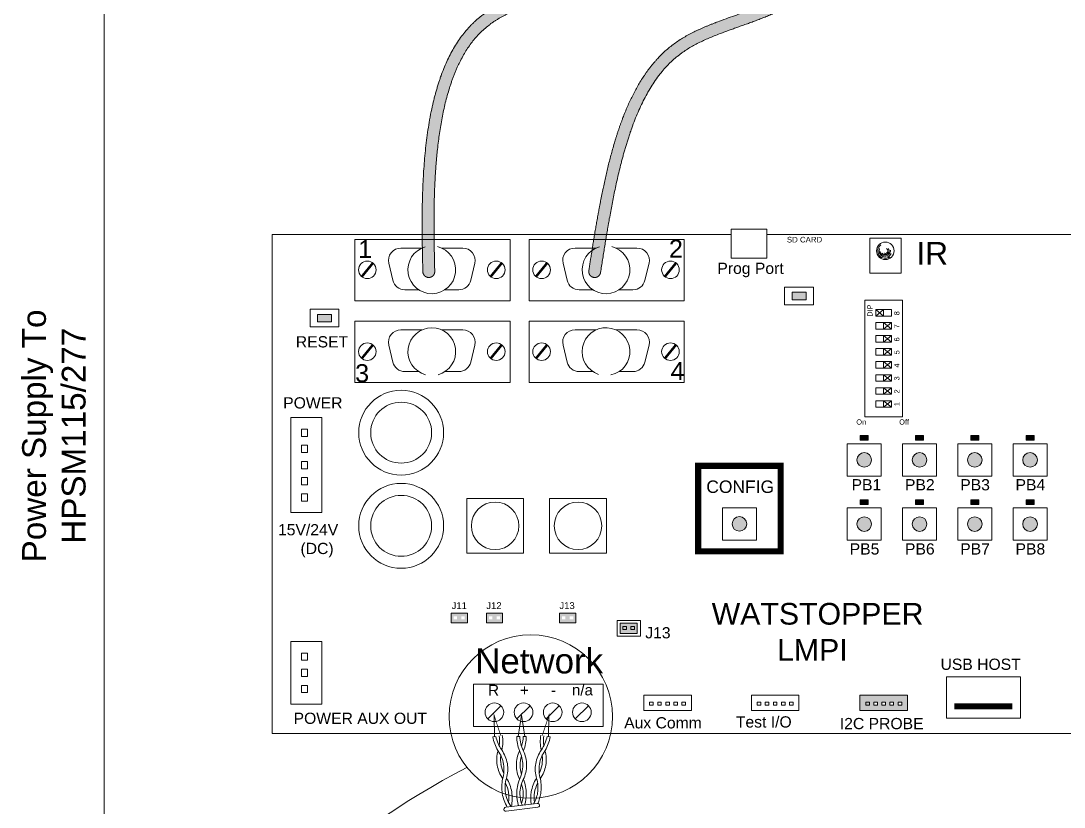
# Model space of a CAD drawing. Header units: inches. Extents: x -60 to 2005, y -577 to 104.
# Drawn here: x 535.28 to 544.05, y -251.09 to -244.48 of the extents above; entities that cross this region are included whole.
import ezdxf

# ---------------------------------------------------------------- set-up
doc = ezdxf.new("R2010")
doc.units = ezdxf.units.IN
doc.header["$MEASUREMENT"] = 0
doc.layers.get('0').update_dxf_attribs({"lineweight": 5})
doc.layers.add('PANEL', color=7, linetype='Continuous', lineweight=0)
doc.layers.add('WS_DETAIL', color=7, linetype='Continuous', lineweight=5)
doc.styles.add('ARIAL', font='arial.ttf')

# ---------------------------------------------------------------- blocks, each defined once
blk = doc.blocks.new('A$C65587FE4')
at = {"layer": 'WS_DETAIL'}
for p, q in [((0.468, 0.107), (0.027, 0.054)), ((0.033, 0.001), (0.478, 0.054))]:
    blk.add_line(p, q, dxfattribs=at)
for centre, start, end in [((0.027, 0.027), 90, 283.7483), ((0.474, 0.081), 276.8741, 103.7978)]:
    blk.add_arc(centre, 0.0271, start, end, dxfattribs=at)
blk = doc.blocks.new('A$C6E196373')
for p, q in [((0.117, 0), (0, 0.098)), ((0.117, 0.098), (0, 0)), ((0.117, 0.098), (0.117, 0))]:
    blk.add_line(p, q)
blk.add_lwpolyline([(0, 0.098), (0.235, 0.098), (0.235, 0), (0, 0)], close=True)
blk = doc.blocks.new('LMCP-24_TW')
at = {"linetype": 'Continuous'}
h = blk.add_hatch(color=256, dxfattribs=at)
h.dxf.hatch_style = 1
edge = h.paths.add_edge_path()
edge.add_spline(control_points=[(-9.436, 122.152), (-9.67, 122.134), (-9.848, 122.286), (-9.866, 122.52), (-9.885, 122.753), (-9.732, 122.931), (-9.499, 122.95), (-8.263, 123.046), (-7.017, 123.145), (-5.124, 123.081), (-4.409, 122.992), (-3.177, 122.551), (-2.67, 122.172), (-1.889, 121.015), (-1.714, 120.182), (-1.659, 118.084), (-1.868, 116.743), (-2.474, 113.888), (-2.875, 112.373), (-3.596, 109.41), (-3.902, 107.978), (-4.355, 104.301), (-4.268, 102.229), (-3.822, 98.087), (-3.455, 95.996), (-3.007, 91.749), (-2.904, 89.719), (-3.344, 86.566), (-3.68, 85.367), (-4.842, 83.227), (-5.68, 82.308), (-8.293, 80.285), (-10.331, 79.405), (-14, 78.328), (-15.605, 78), (-18.503, 77.14), (-19.79, 76.608), (-21.745, 74.927), (-22.454, 73.731), (-23.453, 70.975), (-23.755, 69.437), (-24.116, 66.324), (-24.179, 64.771), (-24.206, 61.978), (-24.176, 60.695), (-24.147, 59.407), (-24.144, 59.261), (-24.214, 59.132), (-24.339, 59.056), (-24.464, 58.98), (-24.61, 58.977), (-24.739, 59.047), (-24.867, 59.117), (-24.943, 59.243), (-24.947, 59.389), (-24.976, 60.678), (-25.006, 61.972), (-24.978, 64.806), (-24.915, 66.388), (-24.542, 69.589), (-24.231, 71.186), (-23.189, 74.042), (-22.462, 75.31), (-19.772, 77.758), (-17.443, 78.333), (-13.523, 79.307), (-11.956, 79.708), (-9.054, 80.894), (-7.721, 81.649), (-5.732, 83.408), (-5.033, 84.369), (-4.135, 86.611), (-3.913, 87.881), (-3.749, 90.848), (-3.883, 92.574), (-4.641, 99.048), (-5.632, 102.988), (-4.133, 110.878), (-3.36, 113.483), (-2.543, 117.485), (-2.371, 119.021), (-2.702, 120.791), (-2.95, 121.286), (-3.765, 121.971), (-4.397, 122.173), (-6.042, 122.348), (-7.027, 122.32), (-8.515, 122.224), (-8.975, 122.188), (-9.436, 122.152)], knot_values=[0, 0, 0, 0, 1.570796, 1.570796, 1.570796, 3.141593, 3.141593, 3.141593, 3.535137, 3.535137, 3.80871, 3.80871, 4.082284, 4.082284, 4.444189, 4.444189, 4.899139, 4.899139, 5.357847, 5.357847, 5.816555, 5.816555, 6.639643, 6.639643, 7.462731, 7.462731, 8.152808, 8.152808, 8.60835, 8.60835, 9.063892, 9.063892, 9.805348, 9.805348, 10.372797, 10.372797, 10.940245, 10.940245, 11.507693, 11.507693, 12.054583, 12.054583, 12.601473, 12.601473, 13.096939, 13.096939, 13.096939, 14.144137, 14.144137, 14.144137, 15.191334, 15.191334, 15.191334, 16.238532, 16.238532, 16.238532, 16.734654, 16.734654, 17.282669, 17.282669, 17.830683, 17.830683, 18.371499, 18.371499, 19.235823, 19.235823, 19.796273, 19.796273, 20.356723, 20.356723, 20.85035, 20.85035, 21.343977, 21.343977, 21.948777, 21.948777, 23.709351, 23.709351, 24.468821, 24.468821, 25.029847, 25.029847, 25.36882, 25.36882, 25.707794, 25.707794, 26.046767, 26.046767, 26.193879, 26.193879, 26.193879, 26.193879], weights=[1, 0.804738, 0.804738, 1, 0.804738, 0.804738, 1, 1, 1, 1, 1, 1, 1, 1, 1, 1, 1, 1, 1, 1, 1, 1, 1, 1, 1, 1, 1, 1, 1, 1, 1, 1, 1, 1, 1, 1, 1, 1, 1, 1, 1, 1, 1, 1, 1, 1, 0.910684, 0.910684, 1, 0.910684, 0.910684, 1, 0.910684, 0.910684, 1, 1, 1, 1, 1, 1, 1, 1, 1, 1, 1, 1, 1, 1, 1, 1, 1, 1, 1, 1, 1, 1, 1, 1, 1, 1, 1, 1, 1, 1, 1, 1, 1, 1, 1, 1], degree=3, periodic=0)
h = blk.add_hatch(color=256, dxfattribs=at)
h.dxf.hatch_style = 1
edge = h.paths.add_edge_path()
edge.add_spline(control_points=[(-12.989, 59.337), (-12.779, 60.687), (-12.571, 62.032), (-12.008, 65.054), (-11.637, 66.791), (-10.564, 70.09), (-9.858, 71.63), (-8.247, 73.608), (-7.485, 74.219), (-5.67, 75.172), (-4.635, 75.535), (-2.364, 76.344), (-1.119, 76.796), (2.777, 79.141), (4.822, 82.069), (5.736, 87.145), (5.387, 89.137), (4.682, 92.308), (4.371, 93.545), (3.885, 97.209), (4.307, 99.564), (4.736, 103.489), (4.841, 104.848), (4.751, 107.699), (4.53, 109.206), (3.882, 112.265), (3.478, 113.812), (2.796, 116.85), (2.539, 118.323), (2.603, 120.298), (2.779, 120.941), (3.382, 121.706), (3.742, 121.934), (4.804, 122.238), (5.482, 122.304), (7.215, 122.321), (8.321, 122.237), (9.437, 122.152), (9.583, 122.141), (9.715, 122.204), (9.798, 122.325), (9.88, 122.446), (9.892, 122.592), (9.828, 122.724), (9.765, 122.856), (9.644, 122.939), (9.498, 122.95), (8.424, 123.032), (7.342, 123.115), (5.546, 123.11), (4.802, 123.053), (3.503, 122.712), (2.943, 122.403), (2.09, 121.399), (1.87, 120.681), (1.638, 118.064), (2.206, 115.738), (3.082, 112.092), (3.381, 110.854), (3.831, 108.463), (3.965, 107.324), (4.067, 103.904), (3.731, 101.8), (3.38, 98.682), (3.289, 97.65), (3.294, 95.551), (3.415, 94.476), (4.115, 90.895), (4.937, 88.376), (4.558, 84.742), (4.17, 83.53), (3.031, 81.376), (2.315, 80.421), (0.633, 78.794), (-0.328, 78.14), (-2.555, 77.085), (-3.837, 76.686), (-6.021, 75.865), (-6.942, 75.47), (-8.594, 74.372), (-9.299, 73.654), (-10.808, 71.537), (-11.461, 69.985), (-12.461, 66.766), (-12.809, 65.121), (-13.36, 62.166), (-13.57, 60.81), (-13.779, 59.459), (-13.802, 59.315), (-13.749, 59.178), (-13.635, 59.086), (-13.521, 58.995), (-13.376, 58.972), (-13.239, 59.025), (-13.103, 59.078), (-13.011, 59.192), (-12.989, 59.337)], knot_values=[0, 0, 0, 0, 0.522865, 0.522865, 1.146028, 1.146028, 1.76919, 1.76919, 2.184446, 2.184446, 2.599701, 2.599701, 3.067032, 3.067032, 4.186777, 4.186777, 4.901536, 4.901536, 5.377342, 5.377342, 6.367701, 6.367701, 6.856107, 6.856107, 7.322653, 7.322653, 7.789199, 7.789199, 8.304502, 8.304502, 8.673391, 8.673391, 8.94783, 8.94783, 9.22227, 9.22227, 9.575948, 9.575948, 9.575948, 10.623146, 10.623146, 10.623146, 11.670343, 11.670343, 11.670343, 12.717541, 12.717541, 12.717541, 13.058038, 13.058038, 13.331628, 13.331628, 13.605218, 13.605218, 13.937474, 13.937474, 14.689549, 14.689549, 15.065586, 15.065586, 15.441624, 15.441624, 16.256515, 16.256515, 16.663961, 16.663961, 17.071407, 17.071407, 18.022337, 18.022337, 18.497802, 18.497802, 18.93273, 18.93273, 19.367659, 19.367659, 19.85551, 19.85551, 20.228046, 20.228046, 20.600581, 20.600581, 21.18537, 21.18537, 21.77016, 21.77016, 22.293489, 22.293489, 22.293489, 23.340686, 23.340686, 23.340686, 24.387884, 24.387884, 24.387884, 25.435081, 25.435081, 25.435081, 25.435081], weights=[1, 1, 1, 1, 1, 1, 1, 1, 1, 1, 1, 1, 1, 1, 1, 1, 1, 1, 1, 1, 1, 1, 1, 1, 1, 1, 1, 1, 1, 1, 1, 1, 1, 1, 1, 1, 1, 1, 0.910684, 0.910684, 1, 0.910684, 0.910684, 1, 0.910684, 0.910684, 1, 1, 1, 1, 1, 1, 1, 1, 1, 1, 1, 1, 1, 1, 1, 1, 1, 1, 1, 1, 1, 1, 1, 1, 1, 1, 1, 1, 1, 1, 1, 1, 1, 1, 1, 1, 1, 1, 1, 1, 1, 1, 0.910684, 0.910684, 1, 0.910684, 0.910684, 1, 0.910684, 0.910684, 1], degree=3, periodic=0)
at = {"layer": 'PANEL'}
h = blk.add_hatch(color=256, dxfattribs=at)
h.dxf.hatch_style = 1
h.paths.add_polyline_path([(0.849, 57.501), (0.849, 58.006), (-0.089, 58.006), (-0.089, 57.501)])
h = blk.add_hatch(color=256, dxfattribs=at)
h.dxf.hatch_style = 1
h.paths.add_polyline_path([(-31.095, 56.014), (-31.095, 56.519), (-32.033, 56.519), (-32.033, 56.014)])
h = blk.add_hatch(color=256, dxfattribs=at)
h.dxf.hatch_style = 1
h.paths.add_polyline_path([(4.48, 48.353), (5.024, 48.353), (5.024, 48.042), (4.48, 48.042)])
h = blk.add_hatch(color=256, dxfattribs=at)
h.dxf.hatch_style = 1
h.paths.add_polyline_path([(8.2, 48.353), (8.743, 48.353), (8.743, 48.042), (8.2, 48.042)])
h = blk.add_hatch(color=256, dxfattribs=at)
h.dxf.hatch_style = 1
h.paths.add_polyline_path([(11.919, 48.353), (12.463, 48.353), (12.463, 48.042), (11.919, 48.042)])
h = blk.add_hatch(color=256, dxfattribs=at)
h.dxf.hatch_style = 1
h.paths.add_polyline_path([(15.639, 48.353), (16.182, 48.353), (16.182, 48.042), (15.639, 48.042)])
h = blk.add_hatch(color=256, dxfattribs=at)
h.dxf.hatch_style = 1
h.paths.add_polyline_path([(16.402, 46.719, 1), (15.419, 46.719, 1)])
h.paths.add_polyline_path([(12.682, 46.719, 1), (11.7, 46.719, 1)])
h.paths.add_polyline_path([(8.963, 46.719, 1), (7.98, 46.719, 1)])
h.paths.add_polyline_path([(5.243, 46.719, 1), (4.261, 46.719, 1)])
h.paths.add_polyline_path([(5.243, 42.4, 1), (4.261, 42.4, 1)])
h.paths.add_polyline_path([(8.963, 42.4, 1), (7.98, 42.4, 1)])
h.paths.add_polyline_path([(12.682, 42.4, 1), (11.7, 42.4, 1)])
h.paths.add_polyline_path([(16.402, 42.4, 1), (15.419, 42.4, 1)])
h = blk.add_hatch(color=256, dxfattribs=at)
h.dxf.hatch_style = 1
h.paths.add_polyline_path([(4.48, 44.034), (5.024, 44.034), (5.024, 43.723), (4.48, 43.723)])
h = blk.add_hatch(color=256, dxfattribs=at)
h.dxf.hatch_style = 1
h.paths.add_polyline_path([(8.2, 44.034), (8.743, 44.034), (8.743, 43.723), (8.2, 43.723)])
h = blk.add_hatch(color=256, dxfattribs=at)
h.dxf.hatch_style = 1
h.paths.add_polyline_path([(11.919, 44.034), (12.463, 44.034), (12.463, 43.723), (11.919, 43.723)])
h = blk.add_hatch(color=256, dxfattribs=at)
h.dxf.hatch_style = 1
h.paths.add_polyline_path([(15.639, 44.034), (16.182, 44.034), (16.182, 43.723), (15.639, 43.723)])
h = blk.add_hatch(color=256, dxfattribs=at)
h.dxf.hatch_style = 1
h.paths.add_polyline_path([(-3.154, 42.411, 1), (-4.137, 42.411, 1)])
h = blk.add_hatch(color=256, dxfattribs=at)
h.dxf.hatch_style = 1
h.paths.add_polyline_path([(-10.524, 35.039), (-10.524, 35.736), (-11.663, 35.736), (-11.663, 35.039)])
h = blk.add_hatch(color=256, dxfattribs=at)
h.dxf.hatch_style = 1
h.paths.add_polyline_path([(7.663, 29.847), (7.663, 30.889), (4.465, 30.889), (4.465, 29.847)])
h.paths.add_polyline_path([(5.398, 30.408), (5.642, 30.408), (5.642, 30.203), (5.398, 30.203)], flags=16)
h.paths.add_polyline_path([(5.942, 30.408), (6.186, 30.408), (6.186, 30.203), (5.942, 30.203)], flags=16)
h.paths.add_polyline_path([(6.486, 30.408), (6.73, 30.408), (6.73, 30.203), (6.486, 30.203)], flags=16)
h.paths.add_polyline_path([(7.03, 30.408), (7.274, 30.408), (7.274, 30.203), (7.03, 30.203)], flags=16)
for p, q in [((-20.579, 29.289), (-19.691, 30.177)), ((-18.616, 29.289), (-17.728, 30.177)), ((-16.653, 29.289), (-15.765, 30.177)), ((-14.69, 29.289), (-13.801, 30.177))]:
    blk.add_line(p, q)
for centre in [(-20.135, 29.733), (-18.172, 29.733), (-16.209, 29.733), (-14.246, 29.733)]:
    blk.add_circle(centre, 0.628)
at = {"linetype": 'Continuous'}
for points, weights, knots in [([(-9.436, 122.152), (-9.67, 122.134), (-9.848, 122.286), (-9.866, 122.52), (-9.885, 122.753), (-9.732, 122.931), (-9.499, 122.95), (-8.263, 123.046), (-7.017, 123.145), (-5.124, 123.081), (-4.409, 122.992), (-3.177, 122.551), (-2.67, 122.172), (-1.889, 121.015), (-1.714, 120.182), (-1.659, 118.084), (-1.868, 116.743), (-2.474, 113.888), (-2.875, 112.373), (-3.596, 109.41), (-3.902, 107.978), (-4.355, 104.301), (-4.268, 102.229), (-3.822, 98.087), (-3.455, 95.996), (-3.007, 91.749), (-2.904, 89.719), (-3.344, 86.566), (-3.68, 85.367), (-4.842, 83.227), (-5.68, 82.308), (-8.293, 80.285), (-10.331, 79.405), (-14, 78.328), (-15.605, 78), (-18.503, 77.14), (-19.79, 76.608), (-21.745, 74.927), (-22.454, 73.731), (-23.453, 70.975), (-23.755, 69.437), (-24.116, 66.324), (-24.179, 64.771), (-24.206, 61.978), (-24.176, 60.695), (-24.147, 59.407), (-24.144, 59.261), (-24.214, 59.132), (-24.339, 59.056), (-24.464, 58.98), (-24.61, 58.977), (-24.739, 59.047), (-24.867, 59.117), (-24.943, 59.243), (-24.947, 59.389), (-24.976, 60.678), (-25.006, 61.972), (-24.978, 64.806), (-24.915, 66.388), (-24.542, 69.589), (-24.231, 71.186), (-23.189, 74.042), (-22.462, 75.31), (-19.772, 77.758), (-17.443, 78.333), (-13.523, 79.307), (-11.956, 79.708), (-9.054, 80.894), (-7.721, 81.649), (-5.732, 83.408), (-5.033, 84.369), (-4.135, 86.611), (-3.913, 87.881), (-3.749, 90.848), (-3.883, 92.574), (-4.641, 99.048), (-5.632, 102.988), (-4.133, 110.878), (-3.36, 113.483), (-2.543, 117.485), (-2.371, 119.021), (-2.702, 120.791), (-2.95, 121.286), (-3.765, 121.971), (-4.397, 122.173), (-6.042, 122.348), (-7.027, 122.32), (-8.515, 122.224), (-8.975, 122.188), (-9.436, 122.152)], [1, 0.804737854124, 0.804737854124, 1, 0.804737854124, 0.804737854124, 1, 1, 1, 1, 1, 1, 1, 1, 1, 1, 1, 1, 1, 1, 1, 1, 1, 1, 1, 1, 1, 1, 1, 1, 1, 1, 1, 1, 1, 1, 1, 1, 1, 1, 1, 1, 1, 1, 1, 1, 0.910683602518, 0.910683602518, 1, 0.910683602518, 0.910683602518, 1, 0.910683602518, 0.910683602518, 1, 1, 1, 1, 1, 1, 1, 1, 1, 1, 1, 1, 1, 1, 1, 1, 1, 1, 1, 1, 1, 1, 1, 1, 1, 1, 1, 1, 1, 1, 1, 1, 1, 1, 1, 1], [0, 0, 0, 0, 1.570796, 1.570796, 1.570796, 3.141593, 3.141593, 3.141593, 3.535137, 3.535137, 3.80871, 3.80871, 4.082284, 4.082284, 4.444189, 4.444189, 4.899139, 4.899139, 5.357847, 5.357847, 5.816555, 5.816555, 6.639643, 6.639643, 7.462731, 7.462731, 8.152808, 8.152808, 8.60835, 8.60835, 9.063892, 9.063892, 9.805348, 9.805348, 10.372797, 10.372797, 10.940245, 10.940245, 11.507693, 11.507693, 12.054583, 12.054583, 12.601473, 12.601473, 13.096939, 13.096939, 13.096939, 14.144137, 14.144137, 14.144137, 15.191334, 15.191334, 15.191334, 16.238532, 16.238532, 16.238532, 16.734654, 16.734654, 17.282669, 17.282669, 17.830683, 17.830683, 18.371499, 18.371499, 19.235823, 19.235823, 19.796273, 19.796273, 20.356723, 20.356723, 20.85035, 20.85035, 21.343977, 21.343977, 21.948777, 21.948777, 23.709351, 23.709351, 24.468821, 24.468821, 25.029847, 25.029847, 25.36882, 25.36882, 25.707794, 25.707794, 26.046767, 26.046767, 26.193879, 26.193879, 26.193879, 26.193879]), ([(-12.989, 59.337), (-12.779, 60.687), (-12.571, 62.032), (-12.008, 65.054), (-11.637, 66.791), (-10.564, 70.09), (-9.858, 71.63), (-8.247, 73.608), (-7.485, 74.219), (-5.67, 75.172), (-4.635, 75.535), (-2.364, 76.344), (-1.119, 76.796), (2.777, 79.141), (4.822, 82.069), (5.736, 87.145), (5.387, 89.137), (4.682, 92.308), (4.371, 93.545), (3.885, 97.209), (4.307, 99.564), (4.736, 103.489), (4.841, 104.848), (4.751, 107.699), (4.53, 109.206), (3.882, 112.265), (3.478, 113.812), (2.796, 116.85), (2.539, 118.323), (2.603, 120.298), (2.779, 120.941), (3.382, 121.706), (3.742, 121.934), (4.804, 122.238), (5.482, 122.304), (7.215, 122.321), (8.321, 122.237), (9.437, 122.152), (9.583, 122.141), (9.715, 122.204), (9.798, 122.325), (9.88, 122.446), (9.892, 122.592), (9.828, 122.724), (9.765, 122.856), (9.644, 122.939), (9.498, 122.95), (8.424, 123.032), (7.342, 123.115), (5.546, 123.11), (4.802, 123.053), (3.503, 122.712), (2.943, 122.403), (2.09, 121.399), (1.87, 120.681), (1.638, 118.064), (2.206, 115.738), (3.082, 112.092), (3.381, 110.854), (3.831, 108.463), (3.965, 107.324), (4.067, 103.904), (3.731, 101.8), (3.38, 98.682), (3.289, 97.65), (3.294, 95.551), (3.415, 94.476), (4.115, 90.895), (4.937, 88.376), (4.558, 84.742), (4.17, 83.53), (3.031, 81.376), (2.315, 80.421), (0.633, 78.794), (-0.328, 78.14), (-2.555, 77.085), (-3.837, 76.686), (-6.021, 75.865), (-6.942, 75.47), (-8.594, 74.372), (-9.299, 73.654), (-10.808, 71.537), (-11.461, 69.985), (-12.461, 66.766), (-12.809, 65.121), (-13.36, 62.166), (-13.57, 60.81), (-13.779, 59.459), (-13.802, 59.315), (-13.749, 59.178), (-13.635, 59.086), (-13.521, 58.995), (-13.376, 58.972), (-13.239, 59.025), (-13.103, 59.078), (-13.011, 59.192), (-12.989, 59.337)], [1, 1, 1, 1, 1, 1, 1, 1, 1, 1, 1, 1, 1, 1, 1, 1, 1, 1, 1, 1, 1, 1, 1, 1, 1, 1, 1, 1, 1, 1, 1, 1, 1, 1, 1, 1, 1, 1, 0.910683602523, 0.910683602523, 1, 0.910683602523, 0.910683602523, 1, 0.910683602523, 0.910683602523, 1, 1, 1, 1, 1, 1, 1, 1, 1, 1, 1, 1, 1, 1, 1, 1, 1, 1, 1, 1, 1, 1, 1, 1, 1, 1, 1, 1, 1, 1, 1, 1, 1, 1, 1, 1, 1, 1, 1, 1, 1, 1, 0.91068360252, 0.91068360252, 1, 0.91068360252, 0.91068360252, 1, 0.91068360252, 0.91068360252, 1], [0, 0, 0, 0, 0.522865, 0.522865, 1.146028, 1.146028, 1.76919, 1.76919, 2.184446, 2.184446, 2.599701, 2.599701, 3.067032, 3.067032, 4.186777, 4.186777, 4.901536, 4.901536, 5.377342, 5.377342, 6.367701, 6.367701, 6.856107, 6.856107, 7.322653, 7.322653, 7.789199, 7.789199, 8.304502, 8.304502, 8.673391, 8.673391, 8.94783, 8.94783, 9.22227, 9.22227, 9.575948, 9.575948, 9.575948, 10.623146, 10.623146, 10.623146, 11.670343, 11.670343, 11.670343, 12.717541, 12.717541, 12.717541, 13.058038, 13.058038, 13.331628, 13.331628, 13.605218, 13.605218, 13.937474, 13.937474, 14.689549, 14.689549, 15.065586, 15.065586, 15.441624, 15.441624, 16.256515, 16.256515, 16.663961, 16.663961, 17.071407, 17.071407, 18.022337, 18.022337, 18.497802, 18.497802, 18.93273, 18.93273, 19.367659, 19.367659, 19.85551, 19.85551, 20.228046, 20.228046, 20.600581, 20.600581, 21.18537, 21.18537, 21.77016, 21.77016, 22.293489, 22.293489, 22.293489, 23.340686, 23.340686, 23.340686, 24.387884, 24.387884, 24.387884, 25.435081, 25.435081, 25.435081, 25.435081])]:
    blk.add_rational_spline(points, weights, degree=3, knots=knots, dxfattribs=at)
at = {"layer": 'PANEL', "linetype": 'Continuous'}
blk.add_line((-46.386, 0), (-46.386, 80.257), dxfattribs=at)
at = {"layer": 'PANEL'}
for p, q in [((-35.089, 61.9), (-35.089, 28.295)), ((-35.089, 61.9), (-4.193, 61.9)), ((-1.801, 61.9), (38.052, 61.9)), ((-26.43, 60.981), (-25.006, 60.981)), ((-26.43, 60.981), (-25.006, 60.981)), ((-23.685, 60.981), (-22.262, 60.981)), ((-23.685, 60.981), (-22.262, 60.981)), ((-14.707, 60.981), (-13.283, 60.981)), ((-14.707, 60.981), (-13.283, 60.981)), ((-11.962, 60.981), (-10.539, 60.981)), ((-11.962, 60.981), (-10.539, 60.981)), ((-27.239, 59.955), (-26.966, 58.814)), ((-27.239, 59.955), (-26.966, 58.814)), ((-21.453, 59.955), (-21.726, 58.814)), ((-21.453, 59.955), (-21.726, 58.814)), ((-15.516, 59.955), (-15.243, 58.814)), ((-15.516, 59.955), (-15.243, 58.814)), ((-9.73, 59.955), (-10.003, 58.814)), ((-9.73, 59.955), (-10.003, 58.814)), ((-26.156, 58.175), (-25.232, 58.175)), ((-26.156, 58.175), (-25.232, 58.175)), ((-23.459, 58.175), (-22.535, 58.175)), ((-23.459, 58.175), (-22.535, 58.175)), ((-14.433, 58.175), (-13.509, 58.175)), ((-14.433, 58.175), (-13.509, 58.175)), ((-11.737, 58.175), (-10.813, 58.175)), ((-11.737, 58.175), (-10.813, 58.175)), ((-26.43, 55.475), (-25.006, 55.475)), ((-26.43, 55.475), (-25.006, 55.475)), ((-23.685, 55.475), (-22.262, 55.475)), ((-23.685, 55.475), (-22.262, 55.475)), ((-14.707, 55.475), (-13.283, 55.475)), ((-14.707, 55.475), (-13.283, 55.475)), ((-11.962, 55.475), (-10.539, 55.475)), ((-11.962, 55.475), (-10.539, 55.475)), ((-27.239, 54.448), (-26.966, 53.307)), ((-27.239, 54.448), (-26.966, 53.307)), ((-21.453, 54.448), (-21.726, 53.307)), ((-21.453, 54.448), (-21.726, 53.307)), ((-15.516, 54.448), (-15.243, 53.307)), ((-15.516, 54.448), (-15.243, 53.307)), ((-9.73, 54.448), (-10.003, 53.307)), ((-9.73, 54.448), (-10.003, 53.307)), ((-26.156, 52.669), (-25.232, 52.669)), ((-26.156, 52.669), (-25.232, 52.669)), ((-23.459, 52.669), (-22.535, 52.669)), ((-23.459, 52.669), (-22.535, 52.669)), ((-14.433, 52.669), (-13.509, 52.669)), ((-14.433, 52.669), (-13.509, 52.669)), ((-11.737, 52.669), (-10.813, 52.669)), ((-11.737, 52.669), (-10.813, 52.669)), ((-35.089, 28.295), (38.052, 28.295))]:
    blk.add_line(p, q, dxfattribs=at)
for points in [[(-4.193, 62.246), (-1.801, 62.246), (-1.801, 60.301), (-4.193, 60.301)], [(-29.518, 61.56), (-19.077, 61.56), (-19.077, 57.433), (-29.518, 57.433)], [(-17.795, 61.56), (-7.354, 61.56), (-7.354, 57.433), (-17.795, 57.433)], [(5.118, 61.643), (7.227, 61.643), (7.227, 59.287), (5.118, 59.287)], [(-0.602, 58.34), (1.34, 58.34), (1.34, 57.155), (-0.602, 57.155)], [(-0.089, 58.006), (0.849, 58.006), (0.849, 57.501), (-0.089, 57.501)], [(4.783, 57.483), (7.331, 57.483), (7.331, 49.627), (4.783, 49.627)], [(-32.535, 56.859), (-30.593, 56.859), (-30.593, 55.675), (-32.535, 55.675)], [(-32.033, 56.519), (-31.095, 56.519), (-31.095, 56.014), (-32.033, 56.014)], [(-29.518, 56.054), (-19.077, 56.054), (-19.077, 51.926), (-29.518, 51.926)], [(-17.795, 56.054), (-7.354, 56.054), (-7.354, 51.926), (-17.795, 51.926)], [(-33.834, 49.57), (-31.751, 49.57), (-31.751, 43.174), (-33.834, 43.174)], [(-33.124, 48.793), (-32.713, 48.793), (-32.713, 48.305), (-33.124, 48.305)], [(3.608, 47.804), (5.896, 47.804), (5.896, 45.634), (3.608, 45.634)], [(4.48, 48.353), (5.024, 48.353), (5.024, 48.042), (4.48, 48.042)], [(7.328, 47.804), (9.615, 47.804), (9.615, 45.634), (7.328, 45.634)], [(8.2, 48.353), (8.743, 48.353), (8.743, 48.042), (8.2, 48.042)], [(11.047, 47.804), (13.335, 47.804), (13.335, 45.634), (11.047, 45.634)], [(11.919, 48.353), (12.463, 48.353), (12.463, 48.042), (11.919, 48.042)], [(14.767, 47.804), (17.054, 47.804), (17.054, 45.634), (14.767, 45.634)], [(15.639, 48.353), (16.182, 48.353), (16.182, 48.042), (15.639, 48.042)], [(-33.124, 47.704), (-32.713, 47.704), (-32.713, 47.216), (-33.124, 47.216)], [(-33.124, 46.616), (-32.713, 46.616), (-32.713, 46.128), (-33.124, 46.128)], [(-33.124, 45.04), (-32.713, 45.04), (-32.713, 45.528), (-33.124, 45.528)], [(-33.124, 43.952), (-32.713, 43.952), (-32.713, 44.44), (-33.124, 44.44)], [(-21.996, 44.131), (-18.175, 44.131), (-18.175, 40.435), (-21.996, 40.435)], [(-16.417, 44.131), (-12.596, 44.131), (-12.596, 40.435), (-16.417, 40.435)], [(4.48, 44.034), (5.024, 44.034), (5.024, 43.723), (4.48, 43.723)], [(8.2, 44.034), (8.743, 44.034), (8.743, 43.723), (8.2, 43.723)], [(11.919, 44.034), (12.463, 44.034), (12.463, 43.723), (11.919, 43.723)], [(15.639, 44.034), (16.182, 44.034), (16.182, 43.723), (15.639, 43.723)], [(-4.789, 43.495), (-2.502, 43.495), (-2.502, 41.326), (-4.789, 41.326)], [(3.608, 43.485), (5.896, 43.485), (5.896, 41.315), (3.608, 41.315)], [(7.328, 43.485), (9.615, 43.485), (9.615, 41.315), (7.328, 41.315)], [(11.047, 43.485), (13.335, 43.485), (13.335, 41.315), (11.047, 41.315)], [(14.767, 43.485), (17.054, 43.485), (17.054, 41.315), (14.767, 41.315)], [(-11.876, 34.866), (-11.876, 35.908), (-10.31, 35.908), (-10.31, 34.866)], [(-11.663, 35.039), (-11.663, 35.736), (-10.524, 35.736), (-10.524, 35.039)], [(-11.249, 35.298), (-11.249, 35.504), (-11.493, 35.504), (-11.493, 35.298)], [(-10.705, 35.298), (-10.705, 35.504), (-10.949, 35.504), (-10.949, 35.298)], [(-33.834, 34.494), (-31.751, 34.494), (-31.751, 30.281), (-33.834, 30.281)], [(-33.124, 33.723), (-32.713, 33.723), (-32.713, 33.235), (-33.124, 33.235)], [(-33.124, 32.147), (-32.713, 32.147), (-32.713, 32.635), (-33.124, 32.635)], [(-21.549, 28.787), (-21.549, 31.631), (-12.818, 31.631), (-12.818, 28.787)], [(10.277, 32.119), (15.277, 32.119), (15.277, 29.345), (10.277, 29.345)], [(-33.124, 31.058), (-32.713, 31.058), (-32.713, 31.546), (-33.124, 31.546)], [(-10.079, 29.847), (-10.079, 30.889), (-6.881, 30.889), (-6.881, 29.847)], [(-2.841, 29.847), (-2.841, 30.889), (0.357, 30.889), (0.357, 29.847)], [(4.465, 29.847), (4.465, 30.889), (7.663, 30.889), (7.663, 29.847)], [(-9.69, 30.203), (-9.69, 30.408), (-9.446, 30.408), (-9.446, 30.203)], [(-9.146, 30.203), (-9.146, 30.408), (-8.902, 30.408), (-8.902, 30.203)], [(-8.602, 30.203), (-8.602, 30.408), (-8.358, 30.408), (-8.358, 30.203)], [(-7.813, 30.203), (-7.813, 30.408), (-8.057, 30.408), (-8.057, 30.203)], [(-7.269, 30.203), (-7.269, 30.408), (-7.513, 30.408), (-7.513, 30.203)], [(-2.452, 30.203), (-2.452, 30.408), (-2.208, 30.408), (-2.208, 30.203)], [(-1.908, 30.203), (-1.908, 30.408), (-1.664, 30.408), (-1.664, 30.203)], [(-1.364, 30.203), (-1.364, 30.408), (-1.12, 30.408), (-1.12, 30.203)], [(-0.576, 30.203), (-0.576, 30.408), (-0.82, 30.408), (-0.82, 30.203)], [(-0.032, 30.203), (-0.032, 30.408), (-0.276, 30.408), (-0.276, 30.203)], [(4.854, 30.203), (4.854, 30.408), (5.098, 30.408), (5.098, 30.203)], [(5.398, 30.203), (5.398, 30.408), (5.642, 30.408), (5.642, 30.203)], [(5.942, 30.203), (5.942, 30.408), (6.186, 30.408), (6.186, 30.203)], [(6.73, 30.203), (6.73, 30.408), (6.486, 30.408), (6.486, 30.203)], [(7.274, 30.203), (7.274, 30.408), (7.03, 30.408), (7.03, 30.203)]]:
    blk.add_lwpolyline(points, close=True, dxfattribs=at)
for points in [[(-23.919, 61.56), (-19.077, 61.56), (-19.077, 57.433), (-29.518, 57.433), (-29.518, 61.56), (-24.759, 61.56)], [(-12.196, 61.56), (-7.354, 61.56), (-7.354, 57.433), (-17.795, 57.433), (-17.795, 61.56), (-13.036, 61.56)], [(-23.919, 56.054), (-19.077, 56.054), (-19.077, 51.926), (-29.518, 51.926), (-29.518, 56.054), (-24.759, 56.054)], [(-12.196, 56.054), (-7.354, 56.054), (-7.354, 51.926), (-17.795, 51.926), (-17.795, 56.054), (-13.036, 56.054)]]:
    blk.add_lwpolyline(points, dxfattribs=at)
at = {"layer": 'PANEL', "linetype": 'Continuous', "const_width": 0.166}
for points in [[(-28.306, 59.974), (-29.056, 59.058)], [(-19.635, 59.974), (-20.385, 59.058)], [(-16.583, 59.974), (-17.333, 59.058)], [(-7.912, 59.974), (-8.662, 59.058)], [(-28.306, 54.467), (-29.056, 53.551)], [(-19.635, 54.467), (-20.385, 53.551)], [(-16.583, 54.467), (-17.333, 53.551)], [(-7.912, 54.467), (-8.662, 53.551)]]:
    blk.add_lwpolyline(points, dxfattribs=at)
at = {"layer": 'PANEL', "const_width": 0.42}
for points in [[(-3.788, 46.316), (-6.421, 46.316), (-6.421, 40.567), (-0.87, 40.567), (-0.87, 46.316), (-3.788, 46.316)], [(14.713, 30.136), (10.806, 30.136)]]:
    blk.add_lwpolyline(points, dxfattribs=at)
at = {"layer": 'PANEL'}
for centre, radius in [((6.173, 60.793), 0.592), ((-28.681, 59.516), 0.592), ((-28.681, 59.516), 0.592), ((-20.01, 59.516), 0.592), ((-20.01, 59.516), 0.592), ((-16.958, 59.516), 0.592), ((-16.958, 59.516), 0.592), ((-8.287, 59.516), 0.592), ((-8.287, 59.516), 0.592), ((-28.681, 54.009), 0.592), ((-28.681, 54.009), 0.592), ((-20.01, 54.009), 0.592), ((-20.01, 54.009), 0.592), ((-16.958, 54.009), 0.592), ((-16.958, 54.009), 0.592), ((-8.287, 54.009), 0.592), ((-8.287, 54.009), 0.592), ((-26.408, 48.554), 2.855), ((-26.408, 48.554), 2.051), ((4.752, 46.719), 0.491), ((8.472, 46.719), 0.491), ((12.191, 46.719), 0.491), ((15.91, 46.719), 0.491), ((-26.408, 42.283), 2.855), ((-26.408, 42.283), 2.051), ((-20.086, 42.283), 1.599), ((-14.507, 42.283), 1.599), ((-3.645, 42.411), 0.491), ((4.752, 42.4), 0.491), ((8.472, 42.4), 0.491), ((12.191, 42.4), 0.491), ((15.91, 42.4), 0.491)]:
    blk.add_circle(centre, radius, dxfattribs=at)
at = {"layer": 'PANEL', "linetype": 'Continuous'}
for centre, start, end in [((-24.346, 59.516), 106.22582, 76.21129), ((-12.623, 59.516), 106.22582, 76.21129), ((-24.346, 54.009), 285.06825, 255.05372), ((-12.623, 54.009), 282.0529, 252.03837)]:
    blk.add_arc(centre, 1.607, start, end, dxfattribs=at)
at = {"layer": 'PANEL'}
for centre, radius, start, end in [((6.173, 60.793), 0.508, 126.67186, 306.67186), ((-26.43, 60.149), 0.832, 90, 193.46951), ((-26.43, 60.149), 0.832, 90, 193.46951), ((-22.262, 60.149), 0.832, 346.53049, 90), ((-22.262, 60.149), 0.832, 346.53049, 90), ((-14.707, 60.149), 0.832, 90, 193.46951), ((-14.707, 60.149), 0.832, 90, 193.46951), ((-10.539, 60.149), 0.832, 346.53049, 90), ((-10.539, 60.149), 0.832, 346.53049, 90), ((6.173, 60.793), 0.424, 156.67186, 336.67186), ((6.173, 60.793), 0.34, 186.67186, 6.67186), ((6.173, 60.793), 0.256, 216.67186, 36.67186), ((6.173, 60.793), 0.172, 246.67186, 66.67186), ((6.173, 60.793), 0.172, 250.72994, 66.67186), ((-26.156, 59.007), 0.832, 193.46951, 270), ((-26.156, 59.007), 0.832, 193.46951, 270), ((-22.535, 59.007), 0.832, 270, 346.53049), ((-22.535, 59.007), 0.832, 270, 346.53049), ((-14.433, 59.007), 0.832, 193.46951, 270), ((-14.433, 59.007), 0.832, 193.46951, 270), ((-10.813, 59.007), 0.832, 270, 346.53049), ((-10.813, 59.007), 0.832, 270, 346.53049), ((-26.43, 54.642), 0.832, 90, 193.46951), ((-26.43, 54.642), 0.832, 90, 193.46951), ((-22.262, 54.642), 0.832, 346.53049, 90), ((-22.262, 54.642), 0.832, 346.53049, 90), ((-14.707, 54.642), 0.832, 90, 193.46951), ((-14.707, 54.642), 0.832, 90, 193.46951), ((-10.539, 54.642), 0.832, 346.53049, 90), ((-10.539, 54.642), 0.832, 346.53049, 90), ((-26.156, 53.501), 0.832, 193.46951, 270), ((-26.156, 53.501), 0.832, 193.46951, 270), ((-22.535, 53.501), 0.832, 270, 346.53049), ((-22.535, 53.501), 0.832, 270, 346.53049), ((-14.433, 53.501), 0.832, 193.46951, 270), ((-14.433, 53.501), 0.832, 193.46951, 270), ((-10.813, 53.501), 0.832, 270, 346.53049), ((-10.813, 53.501), 0.832, 270, 346.53049)]:
    blk.add_arc(centre, radius, start, end, dxfattribs=at)
at = {"layer": 'PANEL', "yscale": 4.470084068333004, "zscale": 4.470084068333004}
for p, xscale in [((5.533, 56.404), 4.470084068333004), ((6.582, 55.527), -4.470084068333004), ((6.582, 54.651), -4.470084068333004), ((6.582, 53.774), -4.470084068333004), ((6.582, 52.897), -4.470084068333004), ((6.582, 52.02), -4.470084068333004), ((6.582, 51.144), -4.470084068333004), ((6.582, 50.267), -4.470084068333004)]:
    blk.add_blockref('A$C6E196373', p, dxfattribs=dict(at, xscale=xscale))
at = {"color": 7, "insert": (-51.912, 38.78), "char_height": 1.6, "width": 18.85547, "attachment_point": 1, "rotation": 90, "style": 'ARIAL'}
blk.add_mtext('\\pi1.0452;Power Supply To \\P\\pi2.2992;HPSM115/277', dxfattribs=at)
at = {"attachment_point": 8, "style": 'ARIAL'}
for s, insert, char_height, width in [('n/a', (-14.209, 30.859), 0.7269, 0.52594), ('R', (-20.187, 30.859), 0.727, 0.38561), ('+', (-18.116, 30.859), 0.727, 0.5185), ('-', (-16.16, 30.859), 0.727, 0.52594)]:
    blk.add_mtext(s, dxfattribs=dict(at, insert=insert, char_height=char_height, width=width))
at = {"layer": 'PANEL', "style": 'ARIAL'}
for s, height, p in [('1', 1.21, (-29.301, 60.308)), ('2', 1.21, (-8.388, 60.33)), ('SD CARD', 0.3781, (-0.453, 61.357)), ('IR', 1.5273, (8.261, 59.861)), ('Prog Port', 0.7561, (-5.13, 59.241)), ('RESET', 0.7561, (-33.496, 54.292)), ('3', 1.21, (-29.503, 51.955)), ('4', 1.21, (-8.278, 52.103)), ('POWER', 0.7561, (-34.344, 50.181)), ('On', 0.3536, (4.22, 49.096)), ('Off', 0.3536, (7.105, 49.096)), ('CONFIG', 0.8401, (-5.875, 44.496)), ('PB1', 0.7561, (3.901, 44.67)), ('PB2', 0.7561, (7.495, 44.67)), ('PB3', 0.7561, (11.214, 44.67)), ('PB4', 0.7561, (14.933, 44.67)), ('15V/24V', 0.7561, (-34.694, 41.643)), ('(DC)', 0.7561, (-33.181, 40.383)), ('PB5', 0.7561, (3.775, 40.351)), ('PB6', 0.7561, (7.495, 40.351)), ('PB7', 0.7561, (11.214, 40.351)), ('PB8', 0.7561, (14.933, 40.351)), ('WATSTOPPER', 1.4575, (-5.513, 35.634)), ('J13', 0.7561, (-9.979, 34.708)), ('LMPI', 1.4575, (-1.116, 33.205)), ('Network', 1.6803, (-21.427, 32.349)), ('USB HOST', 0.7561, (9.886, 32.588)), ('POWER AUX OUT', 0.75613, (-33.645, 28.951)), ('Test I/O', 0.7561, (-3.885, 28.707)), ('Aux Comm', 0.7561, (-11.402, 28.648)), ('I2C PROBE', 0.7561, (3.11, 28.596))]:
    blk.add_text(s, height=height, dxfattribs=at).set_placement(p)
for s, height, p in [('DIP', 0.3536, (5.312, 56.357)), ('8', 0.354, (7.122, 56.455)), ('7', 0.354, (7.122, 55.578)), ('6', 0.354, (7.122, 54.693)), ('5', 0.354, (7.122, 53.825)), ('4', 0.354, (7.122, 52.94)), ('3', 0.354, (7.122, 52.071)), ('2', 0.354, (7.122, 51.195)), ('1', 0.354, (7.122, 50.343))]:
    blk.add_text(s, height=height, rotation=90, dxfattribs=at).set_placement(p)

msp = doc.modelspace()

# ---------------------------------------------------------------- hatches: boundary and pattern name
h = msp.add_hatch(color=256)
h.dxf.hatch_style = 1
h.paths.add_polyline_path([(539.032, -249.5429), (539.032, -249.4599), (538.8965, -249.4599), (538.8965, -249.5429)])
h.paths.add_polyline_path([(538.9814, -249.512), (538.9814, -249.4875), (539.0104, -249.4875), (539.0104, -249.512)], flags=16)
h.paths.add_polyline_path([(538.9457, -249.512), (538.9166, -249.512), (538.9166, -249.4875), (538.9457, -249.4875)], flags=16)
h = msp.add_hatch(color=256)
h.dxf.hatch_style = 1
h.paths.add_polyline_path([(539.3289, -249.5429), (539.3289, -249.4599), (539.1933, -249.4599), (539.1933, -249.5429)])
h.paths.add_polyline_path([(539.2783, -249.512), (539.2783, -249.4875), (539.3073, -249.4875), (539.3073, -249.512)], flags=16)
h.paths.add_polyline_path([(539.2425, -249.512), (539.2135, -249.512), (539.2135, -249.4875), (539.2425, -249.4875)], flags=16)
h = msp.add_hatch(color=256)
h.dxf.hatch_style = 1
h.paths.add_polyline_path([(539.9439, -249.5429), (539.9439, -249.4599), (539.8083, -249.4599), (539.8083, -249.5429)])
h.paths.add_polyline_path([(539.8932, -249.512), (539.8932, -249.4875), (539.9223, -249.4875), (539.9223, -249.512)], flags=16)
h.paths.add_polyline_path([(539.8575, -249.512), (539.8285, -249.512), (539.8285, -249.4875), (539.8575, -249.4875)], flags=16)

# ---------------------------------------------------------------- linework, layer by layer
for points in [[(538.8965, -249.5429), (538.8965, -249.4599), (539.032, -249.4599), (539.032, -249.5429)], [(539.1933, -249.5429), (539.1933, -249.4599), (539.3289, -249.4599), (539.3289, -249.5429)], [(539.8083, -249.5429), (539.8083, -249.4599), (539.9439, -249.4599), (539.9439, -249.5429)]]:
    msp.add_lwpolyline(points, close=True)
msp.add_arc((542.1512, -256.7644), 6.7699, 117.46847, 179.00104)
at = {"layer": 'WS_DETAIL'}
for p, q in [((539.2595, -250.4988), (539.2568, -250.3183)), ((539.4607, -250.4968), (539.4877, -250.3183)), ((539.4877, -250.3183), (539.5146, -250.4968)), ((539.7158, -250.4988), (539.7185, -250.3183)), ((539.2725, -250.4967), (539.2466, -250.501)), ((539.4738, -250.4968), (539.4475, -250.4968)), ((539.5015, -250.4968), (539.5278, -250.4968)), ((539.7028, -250.4967), (539.7287, -250.501))]:
    msp.add_line(p, q, dxfattribs=at)
at = {"layer": 'WS_DETAIL', "const_width": 0.006}
for points in [[(539.2595, -250.4988), (539.2568, -250.3183), (539.3127, -250.49)], [(539.4607, -250.4968), (539.4877, -250.3183), (539.5146, -250.4968)], [(539.6626, -250.49), (539.7185, -250.3183), (539.7158, -250.4988)]]:
    msp.add_lwpolyline(points, dxfattribs=at)
at = {"layer": 'WS_DETAIL'}
msp.add_circle((539.5657, -250.3294), 0.687, dxfattribs=at)
for centre, radius, start, end in [((539.5678, -250.4475), 0.3256, 189.46032, 211.10999), ((539.5615, -250.441), 0.2943, 190.9117, 215.15438), ((539.0084, -250.5331), 0.2943, 351.77031, 8.00894), ((539.0045, -250.5413), 0.3256, 347.81065, 9.46032), ((539.7732, -250.4968), 0.3256, 180, 201.64967), ((539.768, -250.4894), 0.2943, 181.45138, 205.69406), ((539.2073, -250.4894), 0.2943, 342.30999, 358.54862), ((539.2021, -250.4968), 0.3256, 338.35033, 0), ((539.9708, -250.5413), 0.3256, 170.53968, 192.18935), ((539.4138, -250.441), 0.2943, 324.84562, 349.0883), ((539.967, -250.5331), 0.2943, 171.99106, 188.22969), ((539.4075, -250.4475), 0.3256, 328.89001, 350.53968), ((539.0894, -250.7734), 0.2831, 9.69108, 35.15438), ((539.5946, -250.6892), 0.2831, 163.76627, 164.22777), ((539.8859, -250.7734), 0.2831, 144.84562, 170.30892), ((539.3807, -250.6892), 0.2831, 15.77223, 16.23373), ((539.5627, -250.6945), 0.2831, 164.22777, 189.22957), ((539.0575, -250.7787), 0.2831, 9.69108, 35.15438), ((539.5946, -250.6892), 0.2831, 173.54689, 189.22957), ((539.7276, -250.7397), 0.2831, 154.76745, 179.76925), ((539.2154, -250.7397), 0.2831, 0.23075, 25.69406), ((539.7599, -250.7397), 0.2831, 164.08657, 179.76925), ((539.2477, -250.7397), 0.2831, 0.23075, 25.69406), ((539.7599, -250.7397), 0.2831, 154.30594, 154.76745), ((539.9178, -250.7787), 0.2831, 144.84562, 170.30892), ((539.3807, -250.6892), 0.2831, 350.77043, 6.45311), ((539.4126, -250.6945), 0.2831, 350.77043, 15.77223), ((539.5623, -250.6923), 0.2831, 189.69108, 214.69287), ((539.5942, -250.687), 0.2831, 189.69108, 205.37375), ((539.0571, -250.7765), 0.2831, 343.76627, 9.22957), ((539.089, -250.7712), 0.2831, 343.76627, 9.22957), ((539.7276, -250.7374), 0.2831, 180.23075, 205.23255), ((539.2154, -250.7374), 0.2831, 334.30594, 359.76925), ((539.7599, -250.7374), 0.2831, 180.23075, 195.91343), ((539.2477, -250.7374), 0.2831, 334.30594, 359.76925), ((539.8863, -250.7712), 0.2831, 170.77043, 196.23373), ((539.9182, -250.7765), 0.2831, 170.77043, 196.23373), ((539.3811, -250.687), 0.2831, 334.62625, 350.30892), ((539.413, -250.6923), 0.2831, 325.30713, 350.30892), ((539.6472, -250.9244), 0.3256, 167.81065, 189.46032), ((539.6434, -250.9326), 0.2943, 163.76627, 188.00894), ((539.5942, -250.687), 0.2831, 214.69287, 215.15438), ((539.084, -251.0182), 0.3256, 9.46032, 31.10999), ((539.7732, -250.9803), 0.3256, 158.35033, 180), ((539.768, -250.9877), 0.2943, 154.30594, 178.54862), ((539.7599, -250.7374), 0.2831, 205.23255, 205.69406), ((539.2021, -250.9803), 0.3256, 0, 21.64967), ((539.8913, -251.0182), 0.3256, 148.89001, 170.53968), ((539.3811, -250.687), 0.2831, 324.84562, 325.30713), ((539.3319, -250.9326), 0.2943, 351.99106, 16.23373), ((539.3281, -250.9244), 0.3256, 350.53968, 12.18935), ((539.0903, -251.0247), 0.2943, 10.9117, 27.15033), ((539.084, -251.0182), 0.3256, 347.81065, 9.46032), ((539.2073, -250.9877), 0.2943, 1.45138, 17.69001), ((539.8913, -251.0182), 0.3256, 170.53968, 188.71921), ((539.885, -251.0247), 0.2943, 152.84967, 169.0883), ((539.6472, -250.9244), 0.3256, 189.46032, 210.97532), ((539.6409, -250.9179), 0.2943, 190.9117, 215.15438), ((539.0878, -251.01), 0.2943, 351.77031, 8.00894), ((539.7732, -250.9803), 0.3256, 180, 197.9088), ((539.768, -250.9728), 0.2943, 181.45138, 200.70133), ((539.2073, -250.9728), 0.2943, 342.30999, 358.54862), ((539.2021, -250.9803), 0.3256, 343.21943, 0), ((539.3344, -250.9179), 0.2943, 329.95264, 349.0883), ((539.8875, -251.01), 0.2943, 171.99106, 188.22969), ((539.3281, -250.9244), 0.3256, 335.18436, 350.53968), ((539.1689, -251.2503), 0.2831, 34.98305, 35.15438), ((539.6741, -251.1661), 0.2831, 163.76627, 163.94966)]:
    msp.add_arc(centre, radius, start, end, dxfattribs=at)

# ---------------------------------------------------------------- block references
at = {"lineweight": -3, "xscale": 0.125, "yscale": 0.125, "zscale": 0.125}
msp.add_blockref('LMCP-24_TW', (541.7763, -254.0108), dxfattribs=at)
at = {"layer": 'WS_DETAIL', "xscale": 0.6001532437038364, "yscale": 0.6001532437038364, "zscale": 0.6001532437038364}
msp.add_blockref('A$C65587FE4', (539.339, -251.126), dxfattribs=at)

# ---------------------------------------------------------------- texts
at = {"char_height": 0.057223, "attachment_point": 1, "style": 'ARIAL'}
for s, insert in [('\\pi1.3083;J11', (537.5916, -249.3678)), ('\\pi1.3031;J12', (537.8885, -249.3678)), ('\\pi1.3028;J13', (538.5035, -249.3678))]:
    msp.add_mtext_dynamic_manual_height_columns(s, width=2.728707, gutter_width=1, heights=[0], dxfattribs=dict(at, insert=insert))

doc.saveas('drawing.dxf')
